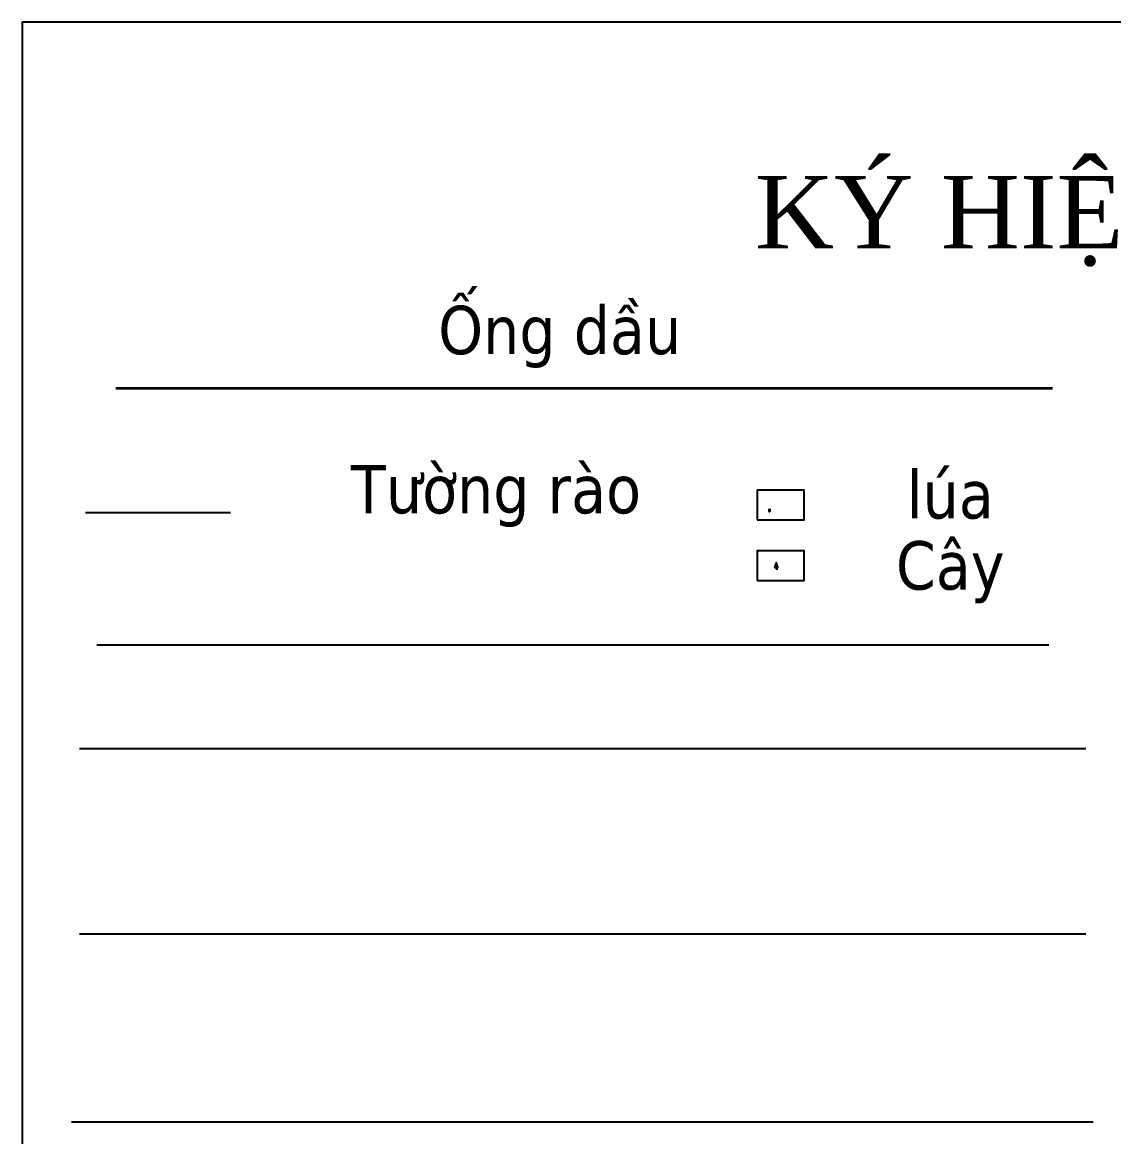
# Model space of a CAD drawing. Header units: feet. Extents: x 74374 to 92081, y 43964 to 65389.
# Drawn here: x 74374 to 76628, y 60742 to 63045 of the extents above; entities that cross this region are included whole.
import ezdxf
from ezdxf.enums import TextEntityAlignment as Align

# ---------------------------------------------------------------- set-up
doc = ezdxf.new("R2010")
doc.units = ezdxf.units.FT
doc.header["$MEASUREMENT"] = 0
for name, color, linetype in [('DUONG DAY 10KV', 1, 'Continuous'), ('DUONG DAY 35KV', 1, 'Continuous'), ('Khung', 7, 'Continuous'), ('kyhieu1', 244, 'Continuous'), ('ranhgioi', 7, 'Continuous'), ('Tuyen', 1, 'Continuous')]:
    doc.layers.add(name, color=color, linetype=linetype)
doc.layers.add('TDAU', color=2, linetype='HT500 OIL', lineweight=80)
doc.styles.add('ARIALH', font='VnArialH.TTF')
doc.styles.add('doan 1', font='VnTime.TTF', dxfattribs={"width": 0.8})
doc.styles.add('PEC_Tahoma', font='tahoma.ttf')
doc.styles.add('PEC_TIMENEW', font='times.ttf')
doc.styles.get("Standard").update_dxf_attribs({"font": 'arial.ttf'})
doc.linetypes.add('22.KV', pattern='A,4.46699,-0.747373,["22kv",Standard,S=1,R=0,X=0,Y=-0.454274],-3.60866', length=8.823023)
doc.linetypes.add('220KVLINE2', pattern='A,3,["220kV",Standard,S=0.5,R=180,X=2.5,Y=0.25],-2.5', length=5.5)
doc.linetypes.add('35KV', pattern='A,4.362776,-1.068919,["35KV",Standard,S=1,R=0,X=0,Y=-0.390401],-3.863319', length=9.295014)
doc.linetypes.add('cap dien 0.4kv', pattern='A,0.5,-0.25,["0.4 kv",doan 1,S=0.15,R=0,X=-0.08,Y=-0.065],-0.6', length=1.35)
doc.linetypes.add('HT500 OIL', pattern='A,1,-0.15,["OIL",ARIALH,S=0.1,R=0,X=-0.1,Y=-0.05],-0.15', length=1.3)
doc.linetypes.add('TUONGRAO', pattern='A,0.25,-0.1,[132,ltypeshp.shx,S=0.1,R=0,X=-0.1,Y=0],-0.1,1', length=1.45)

# ---------------------------------------------------------------- blocks, each defined once
blk = doc.blocks.new('lua')
at = {"layer": 'kyhieu1', "color": 3, "linetype": 'Continuous', "lineweight": 40}
for p, q in [((-1.1, 1.3), (0, 0)), ((0, 0), (0, 4)), ((0, 0), (1.1, 1.3)), ((-1, -1), (1, -1))]:
    blk.add_line(p, q, dxfattribs=at)
blk = doc.blocks.new('cay')
at = {"linetype": 'Continuous'}
h = blk.add_hatch(color=3, dxfattribs=at)
edge = h.paths.add_edge_path()
edge.add_ellipse((0.02, 0.67), major_axis=(0.072, 0.136), ratio=0.956243, start_angle=232.685, end_angle=385.7521)
edge.add_ellipse((0.01, 0.91), major_axis=(-0.0703, 0.0612), ratio=0.920646, start_angle=131.4996, end_angle=135.8311, ccw=False)
edge.add_ellipse((0.02, 0.67), major_axis=(0.072, 0.136), ratio=0.956243, start_angle=385.7521, end_angle=388.3661, ccw=False)
edge.add_ellipse((0.01, 0.91), major_axis=(-0.0703, 0.0612), ratio=0.920646, start_angle=135.8311, end_angle=318.2303)
edge.add_line((0, 1), (0, 0.19))
edge.add_ellipse((0.1, 0.35), major_axis=(0.172, 0.072), ratio=0.998392, start_angle=215.6644, end_angle=433.2914)
at = {"color": 3, "linetype": 'Continuous', "lineweight": 13}
for p, q in [((0, 0), (0, 1)), ((0, 0.09), (0, 0)), ((0, 0), (0.2, 0))]:
    blk.add_line(p, q, dxfattribs=at)
at = {"color": 3, "linetype": 'Continuous', "lineweight": 13, "extrusion": (0, 0, -1)}
for centre, major_axis, ratio, start_param, end_param in [((-0.1, 0.35), (-0.172, 0.072), 0.998392, 3.764053, 7.562361), ((-0.02, 0.67), (-0.072, 0.136), 0.956243, 4.061119, 6.778267), ((-0.01, 0.91), (0.0703, 0.0612), 0.920646, 2.295101, 5.554167)]:
    blk.add_ellipse(centre, major_axis=major_axis, ratio=ratio, start_param=start_param, end_param=end_param, dxfattribs=at)
at = {"color": 3, "linetype": 'Continuous', "lineweight": 13}
for centre, major_axis, ratio, start_param, end_param in [((0.01, 0.91), (-0.0703, 0.0612), 0.920646, 2.295101, 5.554167), ((0.1, 0.35), (0.172, 0.072), 0.998392, 3.764053, 7.562361), ((0.02, 0.67), (0.072, 0.136), 0.956243, 4.061119, 6.778267)]:
    blk.add_ellipse(centre, major_axis=major_axis, ratio=ratio, start_param=start_param, end_param=end_param, dxfattribs=at)

msp = doc.modelspace()

# ---------------------------------------------------------------- linework, layer by layer
at = {"layer": 'DUONG DAY 10KV', "linetype": '22.KV', "ltscale": 100, "flags": 128}
msp.add_lwpolyline([(74491.52225, 61161.31225), (76570.60792, 61161.31225)], dxfattribs=at)
at = {"layer": 'DUONG DAY 35KV', "linetype": 'cap dien 0.4kv', "ltscale": 300}
msp.add_lwpolyline([(74527.59854, 61758.61505), (76494.24768, 61758.61505)], dxfattribs=at)
at = {"layer": 'DUONG DAY 35KV', "linetype": '35KV', "ltscale": 100, "flags": 128}
msp.add_lwpolyline([(74491.52225, 61544.3892), (76570.60792, 61544.3892)], dxfattribs=at)
at = {"layer": 'Khung', "color": 3}
msp.add_lwpolyline([(74373.61771, 58383.40874), (78620.89689, 58383.40874), (78620.89689, 63044.75384), (74373.61771, 63044.75384)], close=True, dxfattribs=at)
at = {"layer": 'Khung'}
for points in [[(75891.7459, 62016.97022), (75988.46235, 62016.97022), (75988.46235, 62078.19217), (75891.7459, 62078.19217)], [(75891.7459, 61891.23865), (75988.46235, 61891.23865), (75988.46235, 61952.46059), (75891.7459, 61952.46059)]]:
    msp.add_lwpolyline(points, close=True, dxfattribs=at)
at = {"layer": 'ranhgioi', "color": 1, "linetype": '220KVLINE2', "ltscale": 100, "flags": 128}
msp.add_lwpolyline([(76585.55564, 60771.86264), (74475.46886, 60771.86264)], dxfattribs=at)
at = {"layer": 'TDAU', "color": 4, "lineweight": -3, "ltscale": 100, "const_width": 5, "flags": 128}
msp.add_lwpolyline([(74566.48842, 62288.38917), (76502.15598, 62288.38917)], dxfattribs=at)
at = {"layer": 'Tuyen', "linetype": 'TUONGRAO', "ltscale": 50}
msp.add_lwpolyline([(74503.98851, 62031.88051), (74803.98851, 62031.88051)], dxfattribs=at)

# ---------------------------------------------------------------- block references
at = {"xscale": 13.96472150385959, "yscale": 13.96472150385959, "zscale": 13.96472150385959}
msp.add_blockref('cay', (75931.13897, 61914.47367), dxfattribs=at)
at = {"layer": 'kyhieu1'}
msp.add_blockref('lua', (75917.00119, 62035.29545), dxfattribs=at)

# ---------------------------------------------------------------- texts
at = {"layer": 'Khung', "color": 3, "style": 'PEC_TIMENEW'}
msp.add_text('KÝ HIỆU', height=150, dxfattribs=at).set_placement((76349.29634, 62652.33351), align=Align.MIDDLE_CENTER)
at = {"layer": 'Khung', "style": 'PEC_Tahoma'}
for s, p in [('Ống dầu', (75483.67088, 62358.9692)), ('Tường rào', (75352.12004, 62030.16447)), ('lúa', (76290.43388, 62019.43844)), ('Cây', (76290.43388, 61872.56617))]:
    msp.add_text(s, height=100, dxfattribs=at).set_placement(p, align=Align.CENTER)

doc.saveas('drawing.dxf')
